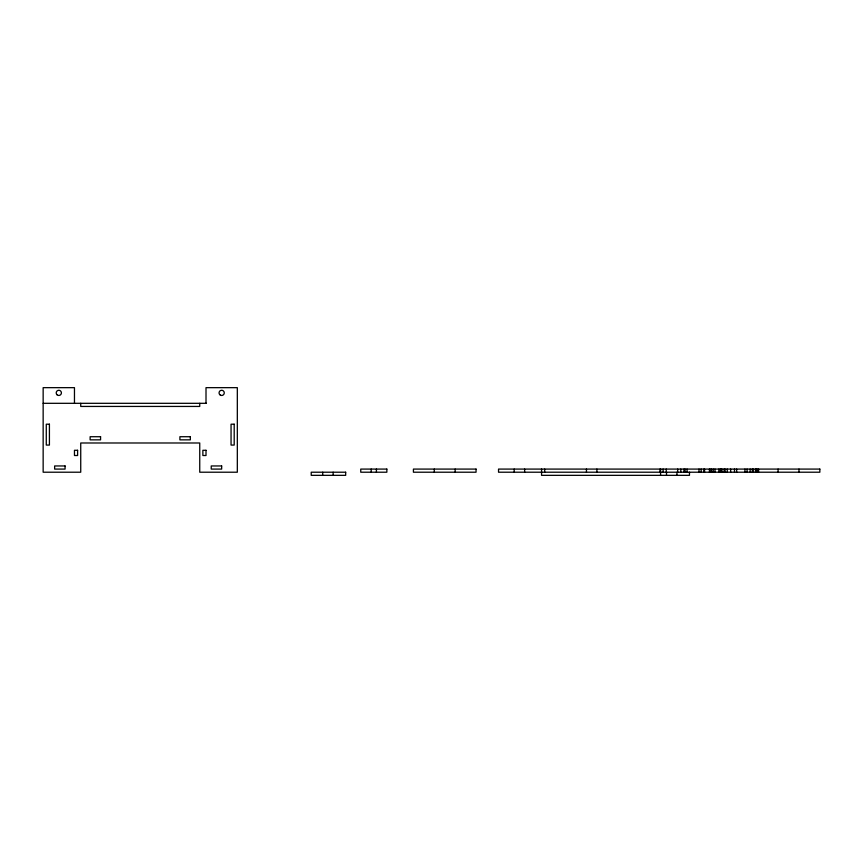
<?xml version="1.0" encoding="UTF-8"?>
<svg xmlns="http://www.w3.org/2000/svg" width="863" height="863" viewBox="0 0 863 863"><rect width="100%" height="100%" fill="white"/><g stroke="black" fill="none" stroke-linecap="round" stroke-linejoin="round"><path stroke-width="1.29" d="M43.15 403.312L206.451 403.312M798.976 469.084L798.976 472.212M778.092 469.084L778.092 472.212M758.577 469.084L758.577 472.212M757.218 469.084L757.218 472.212M756.42 469.084L756.42 472.212M755.449 469.084L755.449 472.212M753.28 469.084L753.28 472.212M752.32 469.084L752.32 472.212M750.152 469.084L750.152 472.212M747.099 469.084L747.099 472.212M744.931 469.084L744.931 472.212M736.657 469.084L736.657 472.212M734.489 469.084L734.489 472.212M730.648 469.084L730.648 472.212M727.261 469.084L727.261 472.212M725.093 469.084L725.093 472.212M724.133 469.084L724.133 472.212M721.964 469.084L721.964 472.212M720.993 469.084L720.993 472.212M720.217 469.084L720.217 472.212M718.836 469.084L718.836 472.212M714.995 469.084L714.995 472.212M713.259 469.084L713.259 472.212M711.597 469.084L711.597 472.212M710.13 469.084L710.13 472.212M709.44 469.084L709.44 472.212M704.553 469.084L704.553 472.212M703.863 469.084L703.863 472.212M701.166 469.084L701.166 472.212M698.998 469.084L698.998 472.212M689.472 472.212L689.472 475.34L541.565 475.34L541.565 469.084M687.077 469.084L687.077 472.212M685.071 469.084L685.071 472.212M683.949 469.084L683.949 472.212M680.81 469.084L680.81 472.212M677.682 469.084L677.682 472.212M676.948 472.212L676.948 475.34M666.506 472.212L666.506 475.34M666.258 469.084L666.258 472.212M663.129 469.084L663.129 472.212M660.573 469.084L660.573 475.34M660.001 469.084L660.001 472.212M596.894 469.084L596.894 472.212M586.452 469.084L586.452 472.212M544.693 469.084L544.693 472.212M524.628 469.084L524.628 472.212M514.197 469.084L514.197 472.212M455.168 469.084L455.168 472.212M434.294 469.084L434.294 472.212M376.419 469.084L376.419 472.212M371.198 469.084L371.198 472.212M333.14 472.212L333.14 475.34M322.708 472.212L322.708 475.34M206.009 403.312L206.009 387.66L237.325 387.66L237.325 472.212L199.741 472.212L199.741 442.989L80.734 442.989L80.734 472.212L43.15 472.212L43.15 387.66L74.466 387.66L74.466 403.312M199.741 403.312L199.741 406.441L80.734 406.441L80.734 403.312M49.418 424.197L46.278 424.197L46.278 445.071L49.418 445.071L49.418 424.197M234.197 424.197L231.057 424.197L231.057 445.071L234.197 445.071L234.197 424.197M100.572 436.721L90.13 436.721L90.13 439.85L100.572 439.85L100.572 436.721M190.345 436.721L179.903 436.721L179.903 439.85L190.345 439.85L190.345 436.721M77.605 450.292L74.466 450.292L74.466 455.513L77.605 455.513L77.605 450.292M206.009 450.292L202.87 450.292L202.87 455.513L206.009 455.513L206.009 450.292M65.07 465.955L54.639 465.955L54.639 469.084L65.07 469.084L65.07 465.955M221.662 465.955L211.23 465.955L211.23 469.084L221.662 469.084L221.662 465.955M386.851 469.084L360.756 469.084L360.756 472.212L386.851 472.212L386.851 469.084M476.052 469.084L413.42 469.084L413.42 472.212L476.052 472.212L476.052 469.084M819.85 469.084L498.534 469.084L498.534 472.212L819.85 472.212L819.85 469.084M345.675 472.212L311.219 472.212L311.219 475.34L345.675 475.34L345.675 472.212M56.969 394.715A2.611 2.611 0 0 0 61.327 393.55A2.611 2.611 0 0 0 58.134 390.356A2.611 2.611 0 0 0 56.969 394.715M220.356 395.135A2.611 2.611 0 0 0 224.272 392.87A2.611 2.611 0 0 0 220.356 390.615A2.611 2.611 0 0 0 220.356 395.135"/></g></svg>
